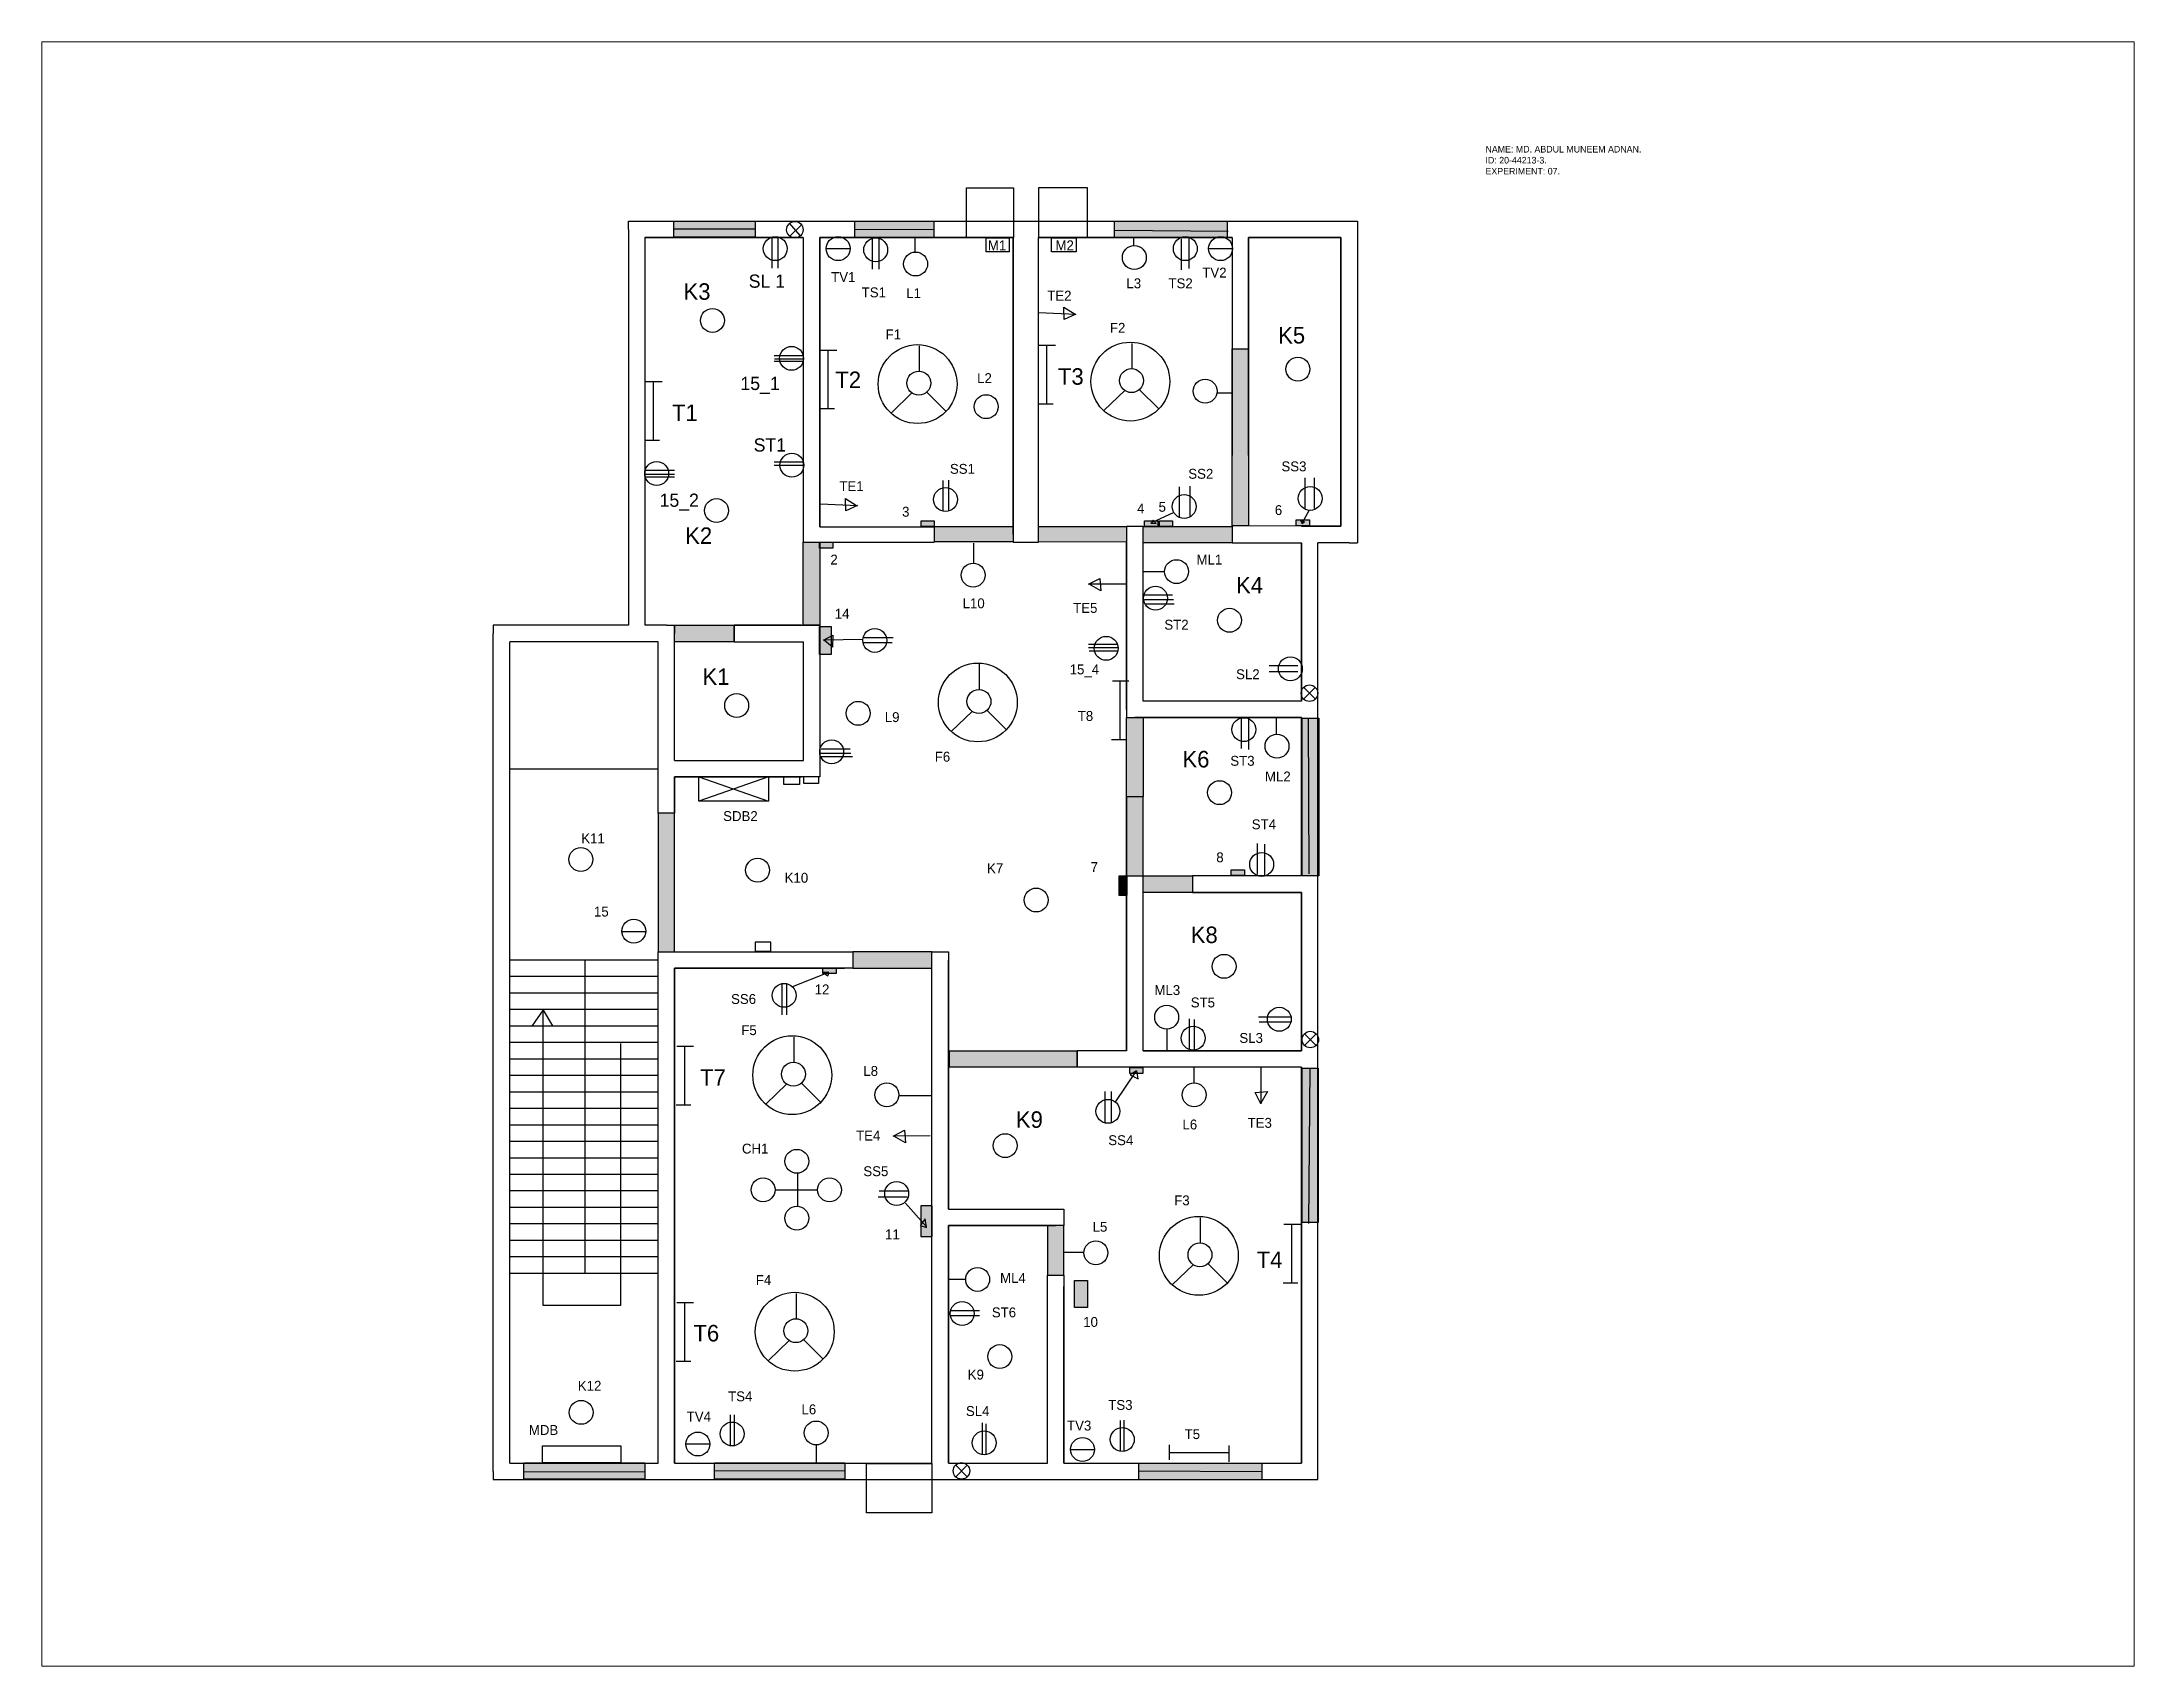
# Paper-space layout 'Layout1' of a CAD drawing. Header units: inches. Extents: x 0.26 to 10.2, y 0.11 to 7.83.
# The model-space entities are those that its viewports show. They can reach past a viewport. Long polylines and large blocks are cut down to what shows.
import ezdxf

# ---------------------------------------------------------------- set-up
doc = ezdxf.new("R2010")
doc.units = ezdxf.units.IN
doc.header["$MEASUREMENT"] = 0
doc.linetypes.add('HIDDEN', pattern=[0.375, 0.25, -0.125])

msp = doc.modelspace()

# ---------------------------------------------------------------- hatches: boundary and pattern name
h = msp.add_hatch(color=3)
h.paths.add_polyline_path([(135.5, 786.9), (184.8, 786.9), (184.8, 777.3), (135.5, 777.3)])
h.paths.add_polyline_path([(245.2, 787), (293.1, 787), (293.1, 777), (245.2, 777)])
h.paths.add_polyline_path([(402.6, 787), (470.9, 787), (470.9, 777), (402.6, 777)])
h.paths.add_polyline_path([(44.4, 34.1), (117.8, 34.1), (117.8, 24.2), (44.4, 24.2)])
h.paths.add_polyline_path([(160, 34.1), (239.1, 34.1), (239.1, 24.2), (160, 24.2)])
at = {"linetype": 'HIDDEN'}
for points in [[(473.9, 709.5), (483.9, 709.5), (483.9, 602.2), (473.9, 602.2)], [(293.4, 601.8), (341.2, 601.8), (341.2, 592.5), (293.4, 592.5)], [(409.9, 592.3), (356.4, 592.5), (356.4, 601.8), (409.9, 601.8)], [(419.9, 601.8), (473.9, 601.8), (473.9, 592), (419.9, 592)], [(223.9, 542), (213.9, 542), (213.9, 592.3), (223.9, 592.3)], [(135.9, 542), (171.9, 542), (171.9, 532), (135.9, 532)], [(409.9, 486), (419.9, 486), (419.8, 389.8), (409.8, 389.8)], [(125.9, 344), (135.9, 344), (135.9, 428), (125.9, 428)], [(449.9, 380), (419.9, 380), (419.9, 390), (449.9, 390)], [(291.9, 344), (243.9, 344), (243.9, 334), (291.9, 334)], [(379.9, 274), (302.5, 274), (302.5, 284), (379.9, 284)], [(371.9, 178), (361.9, 178), (361.9, 148), (371.9, 148)]]:
    msp.add_hatch(color=2, dxfattribs=at).paths.add_polyline_path(points)
h = msp.add_hatch(color=251)
h.paths.add_polyline_path([(223.8, 592.3), (231.8, 592.3), (231.8, 588.8), (223.8, 588.8)])
h.paths.add_polyline_path([(285.3, 605.3), (293.3, 605.3), (293.3, 601.8), (285.3, 601.8)])
h.paths.add_polyline_path([(429.8, 605.3), (437.8, 605.3), (437.8, 601.8), (429.8, 601.8)])
h.paths.add_polyline_path([(420.8, 605.3), (428.8, 605.3), (428.8, 601.8), (420.8, 601.8)])
h.paths.add_polyline_path([(512.8, 605.8), (520.8, 605.8), (520.8, 602.3), (512.8, 602.3)])
h.paths.add_polyline_path([(473.3, 393.8), (481.3, 393.8), (481.3, 390.3), (473.3, 390.3)])
h.paths.add_polyline_path([(411.8, 273.8), (419.8, 273.8), (419.8, 270.3), (411.8, 270.3)])
h.paths.add_polyline_path([(378.3, 144.8), (386.3, 144.8), (386.3, 128.3), (378.3, 128.3)])
h.paths.add_polyline_path([(225.8, 334.3), (233.8, 334.3), (233.8, 330.8), (225.8, 330.8)])
for points in [[(223.8, 541.3), (230.8, 541.3), (230.8, 524.3), (223.8, 524.3)], [(410.3, 389.8), (405.3, 389.8), (405.3, 378.3), (410.3, 378.3)], [(292.1, 190), (285.1, 190), (285.1, 171.5), (292.1, 171.5)]]:
    msp.add_hatch(color=251).paths.add_polyline_path(points)
h = msp.add_hatch(color=3)
h.paths.add_polyline_path([(516.4, 485.6), (526.5, 485.6), (526.5, 390.1), (516.4, 390.1)])
h.paths.add_polyline_path([(516.4, 273.4), (526, 273.4), (526, 180), (516.4, 180)])
h.paths.add_polyline_path([(417.4, 33.9), (492, 33.9), (492, 23.9), (417.4, 23.9)])

# ---------------------------------------------------------------- linework, layer by layer
for p, q in [((107.9, 782), (107.9, 787)), ((107.9, 787), (112.9, 787)), ((112.9, 787), (218.9, 787)), ((218.9, 787), (348.9, 787)), ((348.9, 787), (478.9, 787)), ((478.9, 787), (544.9, 787)), ((544.9, 787), (549.9, 787)), ((549.9, 787), (549.9, 782)), ((107.9, 782), (107.9, 542)), ((117.9, 777), (117.9, 542)), ((213.9, 777), (117.9, 777)), ((135.4, 782.4), (184.8, 782.4)), ((194.9, 777.2), (194.9, 758.5)), ((198.5, 777.2), (198.5, 758.5)), ((205.3, 785.8), (211.8, 778.3)), ((205.8, 777.8), (212.8, 784.8)), ((213.9, 777), (213.9, 592.3)), ((341.2, 777), (223.9, 777)), ((223.9, 601.7), (223.9, 777)), ((245.3, 782.1), (293.3, 781.9)), ((255.7, 776.5), (255.7, 757.8)), ((259.6, 776.5), (259.6, 757.8)), ((281.8, 768.3), (281.8, 777.3)), ((341.2, 777), (341.2, 592.3)), ((473.9, 777), (356.6, 777)), ((356.6, 592.3), (356.6, 777)), ((402.8, 781.5), (471.4, 780.9)), ((414.3, 772.3), (414.3, 776.8)), ((443, 776.2), (443, 757.4)), ((447.7, 776.9), (447.7, 758.2)), ((473.9, 777), (473.9, 645)), ((539.9, 777), (483.9, 777)), ((483.9, 645), (483.9, 777)), ((539.9, 602), (539.9, 777)), ((549.9, 782), (549.9, 597)), ((356.8, 731.5), (379.2, 730.5)), ((372.1, 727.3), (371.9, 734.8)), ((371.9, 734.8), (378.7, 730.5)), ((379.2, 730.5), (372.1, 727.3)), ((284.3, 696.3), (284.3, 711.3)), ((356.8, 711.8), (366.8, 711.8)), ((361.3, 711.8), (361.3, 676.3)), ((413.3, 697.8), (413.3, 712.8)), ((213.7, 705.3), (196.2, 705.3)), ((213.8, 701.8), (196.3, 701.8)), ((213.9, 703.3), (196.4, 703.3)), ((224.3, 708.8), (234.3, 708.8)), ((228.8, 708.8), (228.8, 673.3)), ((118.3, 689.8), (128.3, 689.8)), ((122.8, 689.8), (122.8, 654.3)), ((223.8, 673.3), (232.8, 673.3)), ((279.8, 682.8), (267.3, 670.8)), ((288.8, 683.3), (300.3, 671.8)), ((356.3, 676.3), (365.3, 676.3)), ((408.8, 684.3), (396.3, 672.3)), ((417.8, 684.8), (429.3, 673.3)), ((464.8, 682.8), (473.8, 682.8)), ((117.8, 654.3), (126.8, 654.3)), ((135.8, 635.8), (118.3, 635.8)), ((213.8, 640.8), (196.3, 640.8)), ((213.8, 638.8), (196.3, 638.8)), ((135.8, 633.3), (118.3, 633.3)), ((135.8, 631.8), (118.3, 631.8)), ((298.5, 629.8), (298.5, 611.1)), ((302, 630), (302, 611.3)), ((441.8, 625.9), (441.8, 607.2)), ((448.3, 626.4), (448.3, 607.7)), ((518, 631.4), (518, 612.7)), ((523.6, 631.4), (523.6, 612.7)), ((224.3, 615.5), (246.7, 614.5)), ((239.6, 611.3), (239.4, 618.8)), ((239.4, 618.8), (246.2, 614.5)), ((246.7, 614.5), (239.6, 611.3)), ((438.6, 610.3), (424.7, 603.8)), ((520.6, 611.7), (516.1, 603.7)), ((223.9, 601.7), (293.2, 601.7)), ((293.2, 601.7), (293.2, 592.3)), ((419.9, 601.8), (409.8, 601.8)), ((419.9, 597), (419.9, 601.8)), ((419.9, 496), (419.9, 597)), ((424.7, 603.8), (427.9, 603.7)), ((425.8, 605.7), (424.8, 603.7)), ((427.9, 603.7), (425.8, 605.7)), ((539.9, 602), (473.9, 602.2)), ((473.9, 602.2), (473.9, 592)), ((517.7, 604.6), (515.4, 605.4)), ((515.4, 605.4), (516.1, 603.9)), ((515.9, 602), (539.9, 602)), ((516.1, 603.7), (517.7, 604.6)), ((549.9, 597), (549.9, 592)), ((213.9, 592.3), (293.2, 592.3)), ((317.3, 579.6), (317.3, 591.7)), ((341.2, 592.3), (356.6, 592.3)), ((409.9, 592.3), (409.9, 491)), ((473.9, 592), (515.9, 592)), ((515.9, 592), (515.9, 496)), ((525.9, 491), (525.9, 592)), ((544.9, 592), (525.9, 592)), ((544.9, 592), (549.9, 592)), ((432.8, 574.3), (419.8, 574.3)), ((386.8, 566.8), (393.7, 570.3)), ((409.3, 566.9), (386.8, 566.8)), ((394.3, 562.8), (387.3, 566.8)), ((393.7, 570.3), (394.3, 562.8)), ((437.8, 560.3), (420.3, 560.3)), ((438.3, 557.3), (420.8, 557.3)), ((438.8, 554.8), (421.3, 554.8)), ((30.9, 542), (25.9, 542)), ((25.9, 542), (25.9, 537)), ((25.9, 455), (25.9, 537)), ((107.9, 542), (30.9, 542)), ((130.9, 542), (135.9, 542)), ((135.9, 542), (135.9, 537)), ((135.9, 460), (135.9, 537)), ((171.9, 532), (171.9, 542)), ((171.9, 542), (223.9, 542)), ((212.9, 542), (217.9, 542)), ((223.9, 542), (223.9, 450)), ((226.1, 533), (231.9, 536)), ((250, 533.3), (226.1, 533)), ((231.9, 536), (231.6, 528.8)), ((268.3, 534.3), (250.8, 534.3)), ((35.9, 455), (35.9, 532)), ((112.9, 532), (35.9, 532)), ((125.9, 532), (112.9, 532)), ((125.9, 428), (125.9, 532)), ((171.9, 532), (214.1, 532)), ((214.1, 460), (214.1, 532)), ((231.6, 528.8), (226.7, 532.7)), ((267.8, 531.3), (250.3, 531.3)), ((404.3, 530.3), (386.8, 530.3)), ((404.3, 528.3), (386.8, 528.3)), ((404.8, 526.3), (387.3, 526.3)), ((320.8, 503.3), (320.8, 518.3)), ((401.3, 508.3), (411.3, 508.3)), ((405.8, 508.3), (405.8, 472.8)), ((513.8, 517.3), (496.3, 517.3)), ((513.8, 513.8), (496.3, 513.8)), ((515.9, 496), (419.9, 496)), ((517.3, 504.3), (524.3, 497.3)), ((524.3, 504.3), (517.3, 497.3)), ((316.3, 489.8), (303.8, 477.8)), ((325.3, 490.3), (336.8, 478.8)), ((409.9, 491), (409.9, 486)), ((409.9, 486), (515.9, 486)), ((479.3, 485.9), (479.3, 467.2)), ((483.8, 485.4), (483.8, 466.7)), ((500.8, 475.8), (500.8, 485.8)), ((515.9, 486), (515.9, 390)), ((520, 485.5), (520.5, 391.3)), ((525.9, 385), (525.9, 491)), ((400.8, 472.8), (409.8, 472.8)), ((135.9, 460), (214.1, 460)), ((242.8, 464.3), (223.8, 464.3)), ((242.3, 466.8), (224.8, 466.8)), ((243.8, 462.3), (224.8, 462.3)), ((25.9, 339), (25.9, 455)), ((35.9, 339), (35.9, 455)), ((35.9, 455), (125.9, 455)), ((223.9, 450), (135.9, 450)), ((135.9, 450), (135.9, 428)), ((150.5, 450.1), (192.8, 435.3)), ((192.8, 450), (150.5, 435.3)), ((419.9, 438), (409.9, 438)), ((409.9, 438), (409.9, 284)), ((419.9, 284), (419.9, 438)), ((135.9, 428), (125.9, 428)), ((489, 409.6), (489, 390.9)), ((493.6, 409.2), (493.6, 390.5)), ((515.9, 390), (449.9, 390)), ((449.9, 390), (449.9, 380)), ((525.9, 279), (525.9, 385)), ((449.9, 380), (515.9, 380)), ((515.9, 380), (515.9, 284)), ((125.9, 339), (125.9, 344)), ((125.9, 344), (243.9, 344)), ((243.9, 344), (243.9, 334)), ((291.9, 34), (291.9, 344)), ((291.9, 344), (301.9, 344)), ((301.9, 344), (301.9, 188)), ((25.9, 29), (25.9, 339)), ((35.9, 34), (35.9, 339)), ((125.9, 339), (35.9, 339)), ((81.5, 338.5), (81.5, 149)), ((125.9, 34), (125.9, 339)), ((243.9, 334), (135.9, 334)), ((135.9, 334), (135.9, 34)), ((206.9, 322.7), (229.3, 331.7)), ((229.3, 331.7), (225.9, 331.5)), ((225.9, 331.5), (228.7, 329.4)), ((228.7, 329.4), (229.5, 331.5)), ((125.9, 329), (35.9, 329)), ((125.9, 319), (35.9, 319)), ((200.8, 324.5), (200.8, 305.8)), ((203.8, 324.5), (203.8, 305.8)), ((125.9, 309), (35.9, 309)), ((56.1, 308.9), (49.4, 298.9)), ((56.1, 129.5), (56.1, 308.7)), ((56.1, 308.7), (61.8, 299.2)), ((125.9, 299), (35.9, 299)), ((208.3, 277.3), (208.3, 292.3)), ((434.3, 297.3), (434.3, 283.8)), ((447.9, 303.4), (447.9, 284.7)), ((450.9, 303), (450.9, 284.3)), ((509.8, 304.3), (489.8, 304.3)), ((509.3, 301.3), (490.3, 301.3)), ((517.8, 294.3), (524.8, 287.3)), ((524.8, 294.3), (517.8, 287.3)), ((125.9, 289), (35.9, 289)), ((103.1, 288.5), (103.1, 129.5)), ((137.3, 286.8), (147.3, 286.8)), ((141.8, 286.8), (141.8, 251.3)), ((409.9, 284), (379.9, 284)), ((379.9, 274), (379.9, 284)), ((515.9, 284), (419.9, 284)), ((125.9, 279), (35.9, 279)), ((125.9, 269), (35.9, 269)), ((515.9, 274), (379.9, 274)), ((402.9, 252.7), (415.9, 271.8)), ((415.9, 271.8), (412.1, 269.5)), ((412.1, 269.5), (416.9, 267.1)), ((416.9, 267.1), (416.2, 271.8)), ((450.8, 264.8), (450.8, 274.3)), ((491.2, 274.3), (491.3, 251.8)), ((515.9, 274), (515.9, 34)), ((521, 273.6), (520.2, 179.2)), ((525.9, 183), (525.9, 279)), ((125.9, 259), (35.9, 259)), ((203.8, 263.8), (191.3, 251.8)), ((212.8, 264.3), (224.3, 252.8)), ((271.8, 256.8), (291.8, 256.8)), ((396.8, 259.4), (396.8, 240.7)), ((400.5, 259.4), (400.5, 240.7)), ((487.8, 258.8), (495.3, 259.3)), ((491.3, 251.8), (487.8, 258.8)), ((495.3, 259.3), (491.3, 252.3)), ((125.9, 249), (35.9, 249)), ((136.8, 251.3), (145.8, 251.3)), ((125.9, 239), (35.9, 239)), ((125.9, 229), (35.9, 229)), ((268.3, 232.3), (275.2, 235.8)), ((290.8, 232.4), (268.3, 232.3)), ((275.8, 228.3), (268.8, 232.3)), ((275.2, 235.8), (275.8, 228.3)), ((125.9, 219), (35.9, 219)), ((125.9, 209), (35.9, 209)), ((210.3, 209.8), (210.3, 189.8)), ((125.9, 199), (35.9, 199)), ((196.8, 199.8), (222.3, 199.8)), ((276.8, 195.3), (259.3, 195.3)), ((277.3, 198.8), (259.8, 198.8)), ((275.8, 191.7), (288.6, 177.2)), ((125.9, 189), (35.9, 189)), ((125.9, 179), (35.9, 179)), ((287.7, 182.1), (284.7, 178.1)), ((284.7, 178.1), (288.6, 176.8)), ((288.6, 177.2), (287.7, 182.1)), ((301.9, 188), (371.9, 188)), ((301.9, 178), (301.9, 34)), ((371.9, 178), (301.9, 178)), ((371.9, 188), (371.9, 178)), ((454.8, 167.8), (454.8, 182.8)), ((505.3, 178.8), (515.3, 178.8)), ((509.8, 178.8), (509.8, 143.3)), ((515.9, 34), (515.9, 183)), ((525.9, 29), (525.9, 183)), ((125.9, 169), (35.9, 169)), ((125.9, 159), (35.9, 159)), ((383.8, 161.8), (371.8, 161.8)), ((450.3, 154.3), (437.8, 142.3)), ((459.3, 154.8), (470.8, 143.3)), ((125.9, 149), (35.9, 149)), ((312.3, 145.3), (301.8, 145.3)), ((361.9, 34), (361.9, 148)), ((361.9, 148), (371.9, 148)), ((371.9, 148), (371.9, 34)), ((504.8, 143.3), (513.8, 143.3)), ((103.1, 129.5), (56.1, 129.5)), ((137.3, 131.3), (147.3, 131.3)), ((141.8, 131.3), (141.8, 95.8)), ((209.8, 121.8), (209.8, 136.8)), ((320.8, 126.3), (303.3, 126.3)), ((320.8, 123.3), (303.3, 123.3)), ((205.3, 108.3), (192.8, 96.3)), ((214.3, 108.8), (225.8, 97.3)), ((136.8, 95.8), (145.8, 95.8)), ((169.6, 63.3), (169.6, 44.6)), ((172, 63.3), (172, 44.6)), ((322.3, 58.4), (322.3, 39.7)), ((324.5, 57.9), (324.5, 39.2)), ((406.1, 59.8), (406.1, 41.1)), ((408.2, 60), (408.2, 41.3)), ((221.8, 44.8), (221.8, 34.3)), ((435.7, 45.1), (435.7, 36.1)), ((471.9, 40.3), (436.4, 40.3)), ((471.9, 44.8), (471.9, 34.8)), ((25.9, 29), (25.9, 24)), ((35.9, 34), (125.9, 34)), ((44.6, 28.7), (117.7, 28.9)), ((135.9, 34), (291.9, 34)), ((160.2, 29.5), (239.5, 29.3)), ((301.9, 34), (361.9, 34)), ((306.3, 32.8), (313.3, 25.8)), ((313.3, 32.8), (306.3, 25.8)), ((371.9, 34), (515.9, 34)), ((417.4, 29.3), (491.9, 28.9)), ((525.9, 24), (525.9, 29)), ((25.9, 24), (30.9, 24)), ((30.9, 24), (130.9, 24)), ((130.9, 24), (296.9, 24)), ((296.9, 24), (366.9, 24)), ((366.9, 24), (520.9, 24)), ((520.9, 24), (525.9, 24))]:
    msp.add_line(p, q)
for p, q in [((117.9, 777), (117.9, 542)), ((117.9, 777), (213.9, 777)), ((213.9, 777), (117.9, 777)), ((213.9, 777), (213.9, 592.3)), ((223.9, 777), (341.2, 777)), ((341.2, 777), (223.9, 777)), ((223.9, 777), (223.9, 601.7)), ((341.2, 597), (341.2, 777)), ((356.6, 777), (473.9, 777)), ((473.9, 777), (356.6, 777)), ((356.6, 597), (356.6, 777)), ((473.9, 777), (473.9, 645)), ((483.9, 777), (539.9, 777)), ((539.9, 777), (483.9, 777)), ((483.9, 777), (483.9, 645)), ((539.9, 777), (539.9, 602)), ((539.9, 602), (539.9, 777)), ((227.8, 770.3), (242.3, 770.3)), ((459.8, 770.3), (474.3, 770.3)), ((419.9, 496), (419.9, 597)), ((515.9, 602), (539.9, 602)), ((539.9, 602), (520.9, 602)), ((409.9, 491), (409.9, 592.3)), ((515.9, 496), (515.9, 592)), ((515.9, 496), (515.9, 592)), ((515.9, 496), (515.9, 592)), ((130.9, 542), (117.9, 542)), ((212.9, 542), (171.9, 542)), ((515.9, 496), (419.9, 496)), ((515.9, 486), (414.9, 486)), ((515.9, 390), (515.9, 486)), ((135.9, 428), (135.9, 450)), ((135.9, 450), (212.9, 450)), ((409.9, 284), (409.9, 423)), ((409.9, 284), (409.9, 423)), ((409.9, 284), (409.9, 423)), ((419.9, 284), (419.9, 423)), ((515.9, 390), (449.9, 390)), ((515.9, 380), (449.9, 380)), ((515.9, 284), (515.9, 380)), ((103.8, 356.3), (118.3, 356.3)), ((130.9, 344), (238.9, 344)), ((135.9, 34), (135.9, 334)), ((135.9, 334), (238.9, 334)), ((291.9, 183), (291.9, 339)), ((301.9, 188), (301.9, 339)), ((515.9, 284), (419.9, 284)), ((419.9, 284), (515.9, 284)), ((515.9, 183), (515.9, 274)), ((515.9, 183), (515.9, 274)), ((291.9, 34), (291.9, 183)), ((301.9, 188), (366.9, 188)), ((301.9, 188), (366.9, 188)), ((301.9, 188), (366.9, 188)), ((301.9, 34), (301.9, 178)), ((301.9, 178), (366.9, 178)), ((515.9, 34), (515.9, 183)), ((515.9, 34), (515.9, 183)), ((361.9, 34), (361.9, 141)), ((371.9, 34), (371.9, 141)), ((142.8, 45.8), (157.3, 45.8)), ((375.8, 42.3), (390.3, 42.3)), ((135.9, 34), (291.9, 34)), ((301.9, 34), (361.9, 34)), ((371.9, 34), (515.9, 34))]:
    msp.add_line(p, q, dxfattribs=at)
for points in [[(341.4, 777), (312.8, 777), (312.8, 807.1), (341.4, 807.1)], [(356.6, 777), (386.3, 777), (386.3, 807.1), (356.6, 807.1)], [(252.3, 33.8), (291.8, 33.8), (291.8, 3.8), (252.3, 3.8)]]:
    msp.add_lwpolyline(points, close=True, dxfattribs=at)
for points in [[(135.5, 786.9), (184.8, 786.9), (184.8, 777.3), (135.5, 777.3)], [(245.2, 787), (293.1, 787), (293.1, 777), (245.2, 777)], [(402.6, 787), (470.9, 787), (470.9, 777), (402.6, 777)], [(324.8, 776.8), (338.8, 776.8), (338.8, 768.3), (324.8, 768.3)], [(364.3, 776.8), (379.3, 776.8), (379.3, 768.3), (364.3, 768.3)], [(473.9, 709.5), (483.9, 709.5), (483.9, 602.2), (473.9, 602.2)], [(285.3, 605.3), (293.3, 605.3), (293.3, 601.8), (285.3, 601.8)], [(293.4, 601.8), (341.2, 601.8), (341.2, 592.5), (293.4, 592.5)], [(409.9, 592.3), (356.4, 592.5), (356.4, 601.8), (409.9, 601.8)], [(419.9, 601.8), (473.9, 601.8), (473.9, 592), (419.9, 592)], [(420.8, 605.3), (428.8, 605.3), (428.8, 601.8), (420.8, 601.8)], [(429.8, 605.3), (437.8, 605.3), (437.8, 601.8), (429.8, 601.8)], [(512.8, 605.8), (520.8, 605.8), (520.8, 602.3), (512.8, 602.3)], [(223.9, 542), (213.9, 542), (213.9, 592.3), (223.9, 592.3)], [(223.8, 592.3), (231.8, 592.3), (231.8, 588.8), (223.8, 588.8)], [(135.9, 542), (171.9, 542), (171.9, 532), (135.9, 532)], [(223.8, 541.3), (230.8, 541.3), (230.8, 524.3), (223.8, 524.3)], [(409.9, 486), (419.9, 486), (419.8, 389.8), (409.8, 389.8)], [(516.4, 485.6), (526.5, 485.6), (526.5, 390.1), (516.4, 390.1)], [(150.5, 450.1), (192.8, 450.1), (192.8, 435.3), (150.5, 435.3)], [(202, 450.3), (211.5, 450.3), (211.5, 445.4), (202, 445.4)], [(214.3, 450.3), (223.2, 450.3), (223.2, 446), (214.3, 446)], [(125.9, 344), (135.9, 344), (135.9, 428), (125.9, 428)], [(473.3, 393.8), (481.3, 393.8), (481.3, 390.3), (473.3, 390.3)], [(410.3, 389.8), (405.3, 389.8), (405.3, 378.3), (410.3, 378.3)], [(449.9, 380), (419.9, 380), (419.9, 390), (449.9, 390)], [(184.8, 344.3), (194.3, 344.3), (194.3, 349.8), (184.8, 349.8)], [(291.9, 344), (243.9, 344), (243.9, 334), (291.9, 334)], [(225.8, 334.3), (233.8, 334.3), (233.8, 330.8), (225.8, 330.8)], [(379.9, 274), (302.5, 274), (302.5, 284), (379.9, 284)], [(411.8, 273.8), (419.8, 273.8), (419.8, 270.3), (411.8, 270.3)], [(516.4, 273.4), (526, 273.4), (526, 180), (516.4, 180)], [(292.1, 190), (285.1, 190), (285.1, 171.5), (292.1, 171.5)], [(371.9, 178), (361.9, 178), (361.9, 148), (371.9, 148)], [(378.3, 144.8), (386.3, 144.8), (386.3, 128.3), (378.3, 128.3)], [(55.8, 44.5), (103.2, 44.5), (103.2, 34.1), (55.8, 34.1)], [(44.4, 34.1), (117.8, 34.1), (117.8, 24.2), (44.4, 24.2)], [(160, 34.1), (239.1, 34.1), (239.1, 24.2), (160, 24.2)], [(417.4, 33.9), (492, 33.9), (492, 23.9), (417.4, 23.9)]]:
    msp.add_lwpolyline(points, close=True)
for centre, radius in [((208.8, 781.8), 5), ((196.9, 770.3), 7.25), ((235, 770.3), 7.25), ((257.8, 769.6), 7.25), ((445.5, 770.3), 7.25), ((466.9, 770.3), 7.25), ((282, 761), 7.25), ((414.6, 764.9), 7.25), ((158.8, 726.8), 7.25), ((206.8, 703.8), 7.25), ((283.2, 688.2), 23.9), ((412.2, 689.7), 23.9), ((513.8, 697.2), 7.25), ((283.9, 688.8), 7.25), ((412.9, 690.3), 7.25), ((457.5, 683.9), 7.25), ((324.8, 674.5), 7.25), ((125, 634), 7.25), ((207, 639), 7.25), ((300.1, 618.2), 7.25), ((521.2, 618.9), 7.25), ((161.3, 611.5), 7.25), ((444.8, 614), 7.25), ((316.9, 572.4), 7.25), ((440.2, 574.5), 7.25), ((427.4, 558.4), 7.25), ((472.3, 545), 7.25), ((257.2, 532.8), 7.25), ((397.5, 528), 7.25), ((509.2, 515.6), 7.25), ((319.7, 495.2), 23.9), ((173.5, 493.3), 7.25), ((247.2, 488.6), 7.25), ((320.4, 495.8), 7.25), ((520.8, 500.8), 5), ((481, 478.7), 7.25), ((231.1, 465.2), 7.25), ((501.1, 468.7), 7.25), ((466.3, 440.5), 7.25), ((79, 400), 7.25), ((186.2, 393.5), 7.25), ((491.8, 397), 7.25), ((355.1, 375.4), 7.25), ((111.1, 356.5), 7.25), ((469, 335.2), 7.25), ((202.3, 317.6), 7.25), ((434.2, 304.4), 7.25), ((502.5, 303.1), 7.25), ((207.2, 269.2), 23.9), ((450.3, 291.7), 7.25), ((521.3, 290.8), 5), ((207.9, 269.8), 7.25), ((264.6, 257.3), 7.25), ((398.6, 247.3), 7.25), ((450.9, 257.3), 7.25), ((336.3, 226.5), 7.25), ((210, 217), 7.25), ((189.5, 199.7), 7.25), ((229.8, 199.7), 7.25), ((270.5, 197.5), 7.25), ((210, 182.5), 7.25), ((453.7, 159.7), 23.9), ((391.3, 161.5), 7.25), ((454.4, 160.3), 7.25), ((319.6, 145.4), 7.25), ((208.7, 113.7), 23.9), ((310.2, 124.7), 7.25), ((209.4, 114.3), 7.25), ((333, 98.6), 7.25), ((79.2, 64.8), 7.25), ((150, 45.6), 7.25), ((170.8, 51.7), 7.25), ((221.7, 52.3), 7.25), ((323.6, 46.3), 7.25), ((407.3, 48.3), 7.25), ((383.2, 42.3), 7.25), ((309.8, 29.3), 5)]:
    msp.add_circle(centre, radius)

# ---------------------------------------------------------------- texts
at = {"attachment_point": 1}
for s, insert, char_height, width in [('NAME: MD. ABDUL MUNEEM ADNAN.\\PID: 20-44213-3.\\PEXPERIMENT: 07.', (627.5, 832.6), 4, 574.058), ('M1', (325.8, 775.3), 6, 48.5), ('M2', (366.8, 775.3), 6, 48.5), ('K3', (141.3, 749.3), 10, 48.5), ('SL 1', (180.8, 754.6), 8, 48.5), ('TV1', (230.8, 756.1), 6, 48.5), ('L3', (409.8, 752.3), 6, 48.5), ('TS2', (435.3, 752.3), 6, 48.5), ('TV2', (455.8, 758.8), 6, 48.5), ('TS1', (249.3, 746.8), 6, 48.5), ('L1', (276.3, 746.3), 6, 48.5), ('TE2', (361.8, 744.8), 6, 48.5), ('F2', (399.8, 725.3), 6, 48.5), ('F1', (263.8, 721.3), 6, 48.5), ('K5', (501.8, 722.8), 10, 48.5), ('T3', (368.3, 697.8), 10, 48.5), ('15_1', (175.8, 692.6), 8, 48.5), ('T2', (233.3, 695.8), 10, 48.5), ('L2', (319.3, 694.8), 6, 48.5), ('T1', (134.3, 675.8), 10, 48.5), ('ST1', (183.8, 655.3), 8, 48.5), ('SS1', (302.8, 639.8), 6, 48.5), ('SS2', (447.3, 636.8), 6, 48.5), ('SS3', (503.8, 641.3), 6, 48.5), ('15_2', (126.8, 621.8), 8, 48.5), ('TE1', (235.8, 629.3), 6, 48.5), ('3', (273.8, 613.8), 6, 48.5), ('4', (416.3, 615.8), 6, 48.5), ('5', (429.3, 616.8), 6, 48.5), ('6', (499.8, 614.8), 6, 48.5), ('K2', (142.3, 601.3), 10, 48.5), ('2', (230.3, 584.8), 6, 48.5), ('ML1', (452.3, 584.8), 6, 48.5), ('K4', (476.3, 571.3), 10, 48.5), ('L10', (310.5, 558.3), 6, 48.5), ('14', (233, 552), 6, 48.5), ('TE5', (377.5, 555.5), 6, 48.5), ('ST2', (432.8, 545.3), 6, 48.5), ('K1', (152.8, 515.8), 10, 48.5), ('15_4', (375.4, 518.2), 6, 48.5), ('SL2', (476.3, 515.3), 6, 48.5), ('L9', (263.3, 489.3), 6, 48.5), ('T8', (380.3, 490), 6, 48.5), ('F6', (293.6, 465.3), 6, 48.5), ('K6', (443.8, 465.8), 10, 48.5), ('ST3', (472.8, 462.8), 6, 48.5), ('ML2', (493.8, 453.3), 6, 48.5), ('SDB2', (165.3, 429.3), 6, 48.5), ('ST4', (485.8, 424.3), 6, 48.5), ('K11', (79.3, 415.8), 6, 48.5), ('K7', (325.3, 397.6), 6, 48.5), ('7', (388.1, 398.4), 6, 48.5), ('8', (464.3, 404.3), 6, 48.5), ('K10', (202.6, 391.9), 6, 48.5), ('15', (87, 371.4), 6, 48.5), ('K8', (448.8, 359.3), 10, 48.5), ('SS6', (170.1, 318.4), 6, 48.5), ('12', (220.8, 324.2), 6, 48.5), ('ML3', (426.8, 323.8), 6, 48.5), ('ST5', (448.8, 316.3), 6, 48.5), ('F5', (176.3, 299.5), 6, 48.5), ('SL3', (478.3, 294.8), 6, 48.5), ('T7', (151.3, 272.8), 10, 48.5), ('L8', (250.3, 274.8), 6, 48.5), ('K9', (342.8, 247.3), 10, 48.5), ('L6', (443.8, 242.3), 6, 48.5), ('TE3', (483.3, 243.3), 6, 48.5), ('TE4', (245.9, 235.6), 6, 48.5), ('SS4', (398.8, 232.8), 6, 48.5), ('CH1', (176.7, 227.7), 6, 48.5), ('SS5', (250.3, 214), 6, 48.5), ('F3', (438.8, 196.3), 6, 48.5), ('L5', (389.3, 180.3), 6, 48.5), ('11', (263.5, 175.7), 6, 48.5), ('T4', (488.8, 162.3), 10, 48.5), ('F4', (185.1, 148), 6, 48.5), ('ML4', (333.2, 149.3), 6, 48.5), ('ST6', (328.2, 128.4), 6, 48.5), ('T6', (147.3, 117.8), 10, 48.5), ('10', (383.6, 122.6), 6, 48.5), ('K9', (313.6, 90.7), 6, 48.5), ('K12', (77.2, 83.9), 6, 48.5), ('TS4', (168.3, 77.5), 6, 48.5), ('TV4', (143.2, 65.2), 6, 48.5), ('L6', (212.8, 69.6), 6, 48.5), ('SL4', (312.5, 68.6), 6, 48.5), ('TS3', (398.8, 72.3), 6, 48.5), ('MDB', (47.5, 57.1), 6, 48.5), ('TV3', (373.8, 59.8), 6, 48.5), ('T5', (445.1, 54.6), 6, 48.5)]:
    msp.add_mtext(s, dxfattribs=dict(at, insert=insert, char_height=char_height, width=width))

psp = doc.layouts.get("Layout1")

# ---------------------------------------------------------------- viewports
at = {"layer": '0'}
psp.add_viewport(center=(5.2294, 3.9661), size=(9.9463, 7.721204), view_center_point=(386.5094, 403.306), view_height=984.752415, dxfattribs=at)

doc.saveas('drawing.dxf')
